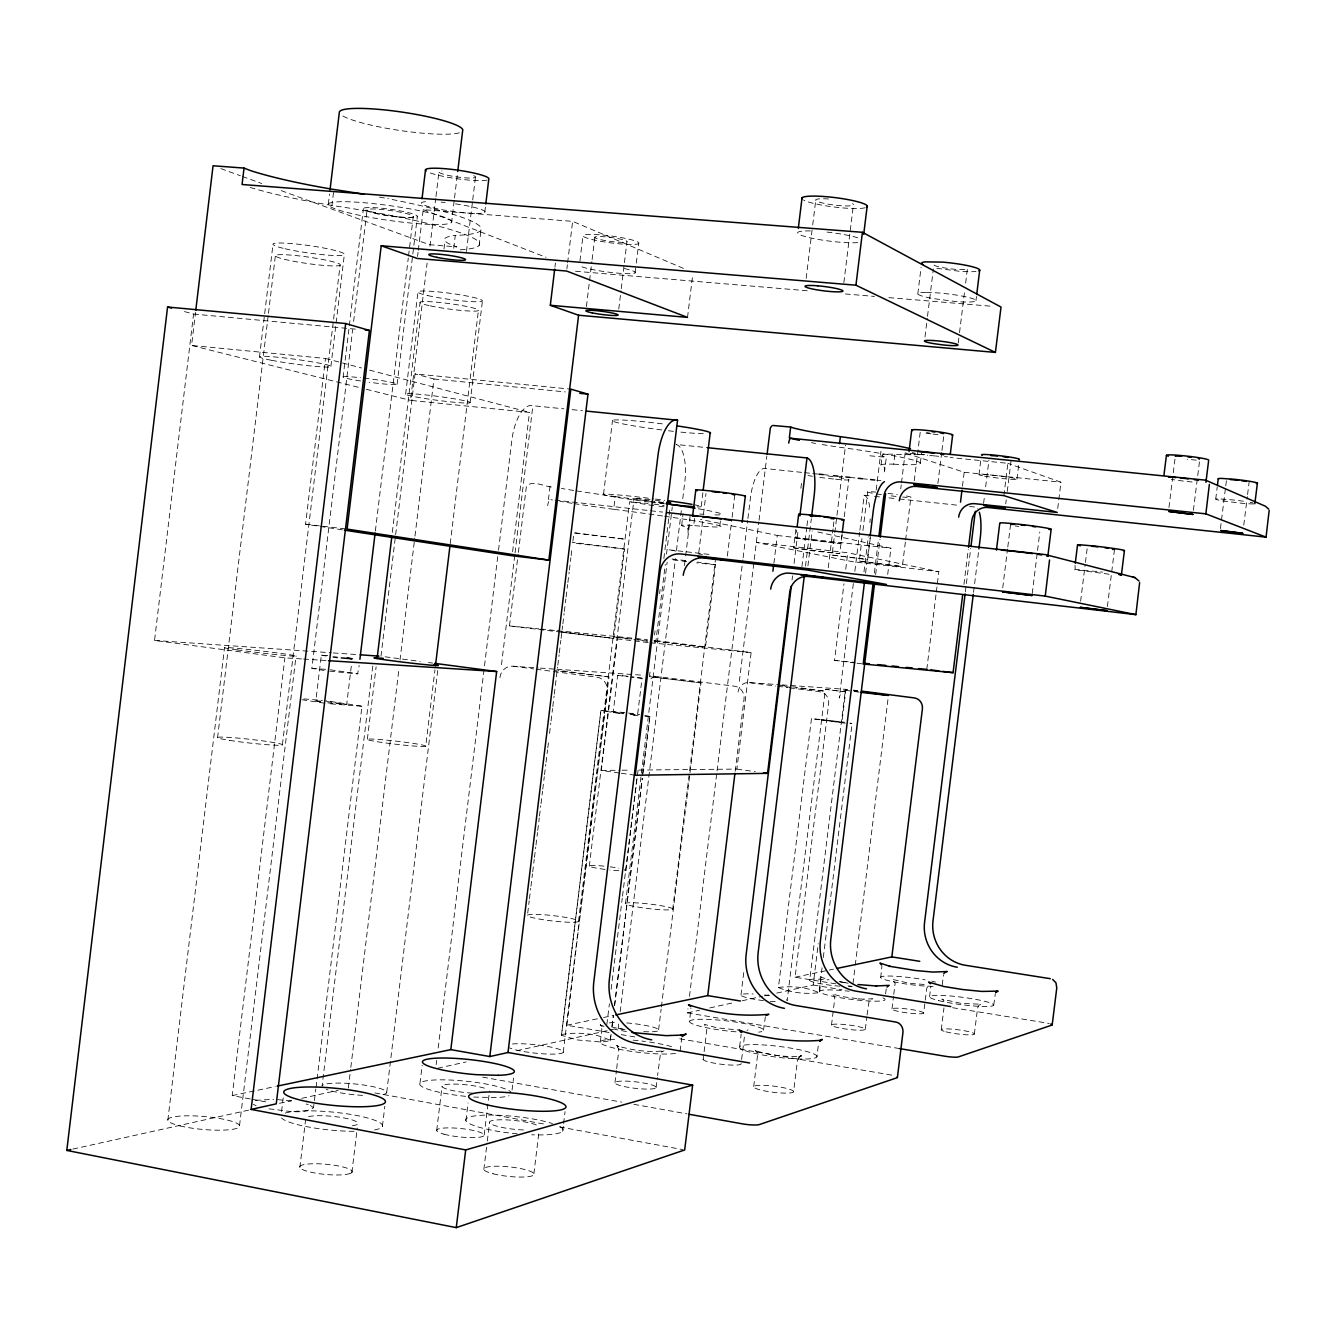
<?xml version="1.0" encoding="UTF-8"?>
<svg xmlns="http://www.w3.org/2000/svg" width="1336" height="1336" viewBox="0 0 1336 1336"><rect width="100%" height="100%" fill="white"/><g stroke="black" fill="none" stroke-linecap="round" stroke-linejoin="round"><path stroke-width="0.75" stroke-dasharray="5 3.75" d="M650.098 499.564L634.099 498.161L649.864 500.9M624.814 712.589L600.916 710.485L561.487 1035.283L577.286 1039.959L601.651 1042.063L610.201 1040.777L611.103 1034.415M301.485 658.915L284.885 657.846L154.542 640.428L193.57 314.043L181.562 310.804M358.298 387.273L191.566 345.456L195.524 312.424M167.835 1120.236L224.515 647.71M259.468 357.079L272.961 244.555M217.568 737.756L268.219 315.413M268.469 313.342L275.416 255.376M328.305 204.208L329.541 193.97M460.285 249.799A155.427 17.385 8.2 0 0 331.963 205.46L333.883 189.495M250.249 1098.96L232.247 1095.587L284.885 657.846M342.383 529.841L305.577 524.213L325.516 358.466L191.566 345.456M282.43 744.586L333.365 321.058M333.616 318.987L340.079 265.279A32.899 3.256 8.1 0 0 295.373 255.51A32.899 3.256 8.1 0 0 287.925 260.102A32.899 3.256 8.1 0 0 340.079 265.279M239.545 1125.58L296.041 655.959M330.894 366.331L344.404 254.074M360.603 380.994A27.238 1.737 7.6 0 1 343.135 377.036L349.08 327.704M349.314 325.65L363.409 208.633M324.064 670.438L311.873 668.367L352.637 329.691M353.623 321.425L367.049 209.902M320.657 701.918L315.814 700.899L321.325 655.174L328.639 655.675M281.562 1111.502L283.265 1097.374M327.721 702.903L346.692 704.423L351.468 664.76M329.758 671.173L357.614 673.878L359.167 665.478M375.366 531.06L408.282 258.065M408.532 255.994L413.275 216.699A23.38 2.755 8.1 0 0 379.791 209.318A23.38 2.755 8.1 0 0 377.453 213.827A23.38 2.755 8.1 0 0 413.275 216.699M299.849 1167.53L305.694 1119.034M397.109 384.284L417.35 216.516A27.271 3.223 8.1 0 0 378.155 207.915A27.271 3.223 8.1 0 0 375.65 213.209A27.271 3.223 8.1 0 0 417.35 216.516M269.02 1108.93C282.948 1109.815 301.936 1115.543 313.526 1107.694L315.78 1089.074M316.114 1087.27L316.782 1080.791M317.116 1078.987L361.972 706.109L325.583 700.749M417.567 256.445L418.068 252.37M418.302 250.333L423.211 209.635L572.643 221.359L685.368 269.204M372.777 666.096L322.093 1086.118A32.448 5.394 5.6 0 1 363.008 1084.915L370.707 1086.201A32.448 5.394 5.6 0 1 382.38 1094.718M405.61 394.237L417.934 292.15M367.367 739.209L376.117 666.814M392.333 532.329L420.038 302.688M512.606 551.668L529.49 412.406L410.536 400.366L427.102 263.092M429.975 246.208L435.703 198.63M435.954 196.559L438.959 171.726M380.977 656.26L395.406 536.721M395.656 534.65L415.045 373.896L568.769 388.943M444.003 249.047L444.988 240.814M451.585 222.327A62.341 7.365 8.1 0 0 363.008 202.638A62.341 7.365 8.1 0 0 355.443 214.428A62.341 7.365 8.1 0 0 451.585 222.327L454.273 199.982M454.524 197.945L457.463 173.563M348.329 1088.038L350.583 1069.435M350.834 1067.364L399.013 668.401M399.998 660.134L414.728 538.174M414.978 536.103L433.95 379.006L415.045 373.896M453.739 248.262L455.292 235.42A155.444 18.153 8.3 0 0 387.757 198.63M351.902 1172.423L357.263 1128.085M466.464 251.502L472.46 201.97M472.71 199.916L475.449 177.204M479.14 245.356L480.96 230.326M484.801 212.207L485.552 206.028M425.733 746.273A29.559 1.553 6.6 0 0 384.484 739.944A29.559 1.553 6.6 0 0 379.357 742.048A29.559 1.553 6.6 0 0 425.733 746.273L434.968 669.77M450.232 543.668L478.472 310.052M382.413 1126.332L384.851 1106.208M386.705 1092.414L437.824 669.637M470.122 402.553L482.446 300.7M419.988 1083.262L422.176 1065.226M436.187 1064.558L436.688 1060.417M438.191 1048.025L498.261 552.236M498.512 550.181L511.788 440.696A39.228 16.5 -84.5 0 1 532.88 405.726L563.875 408.833M436.705 1130.406L442.049 1086.285M501.484 664.693L514.794 554.891M515.045 552.82L532.88 405.726M648.144 642.583L509.467 625.933L518.134 554.423M518.385 552.386L526.317 487.005C531.594 478.438 545.923 487.857 554.022 487.055M554.958 267.066L555.442 263.042M566.865 268.97L567.366 264.829M567.616 262.758L572.643 221.359M465.947 1120.587L468.068 1103.002M550.031 486.187L548.461 499.18L550.265 499.781A6.53 2.522 -83.9 0 0 547.66 505.659M579.941 260.887L583.03 235.37M484.183 1135.049L489.527 1091.011M586.42 306.529L591.865 261.622M592.115 259.568L594.837 237.107M483.849 1169.501L487.055 1143.048M487.306 1141.011L489.527 1122.691M527.703 913.189L529.206 900.781M529.457 898.727L530.709 888.39M530.96 886.319L532.463 873.911M532.713 871.857L534.233 859.449M534.484 857.378L535.736 847.057M535.986 844.987L537.49 832.578M537.74 830.508L539.243 818.116M539.494 816.045L540.763 805.708M541.013 803.654L542.516 791.246M542.767 789.175L544.27 776.784M544.52 774.713L545.773 764.376M546.023 762.305L547.543 749.913M547.793 747.843L548.545 741.647M549.547 733.38L550.799 723.043M551.05 720.972L552.553 708.581M552.803 706.51L554.073 696.173M554.323 694.102L557.58 667.232M557.83 665.178L559.083 654.84M559.333 652.77L560.853 640.361M561.103 638.307L562.606 625.899M562.857 623.828L564.109 613.491M564.36 611.437L565.863 599.029M566.113 596.958L567.633 584.567M567.884 582.496L569.136 572.159M569.386 570.088L570.889 557.696M571.14 555.626L571.891 549.43M572.894 541.163L573.912 532.897L625.048 539.21L574.43 532.797M512.072 1090.026L513.542 1078.002M618.768 309.084L620.99 290.747M621.24 288.71L626.951 241.833A16.316 1.971 7.6 0 0 604.69 236.806A16.316 1.971 7.6 0 0 601.083 239.745A16.316 1.971 7.6 0 0 626.951 241.833M603.538 494.17L612.523 420.255M635.118 272.895L636.07 265.079M636.303 263.125L638.675 243.569A28.29 3.423 7.6 0 0 600.215 234.852A28.29 3.423 7.6 0 0 593.769 239.912A28.29 3.423 7.6 0 0 638.675 243.569M662.539 515.963A123.346 3.841 7.1 0 0 613.658 509.283L615.211 496.575A104.943 3.975 7.1 0 1 575.432 490.746M533.882 1173.693L538.809 1133.128M561.487 1035.283L600.916 710.485L622.76 714.042M578.521 921.339L629.59 501.768L648.11 503.405M563.241 1052.334L608.949 676.884L557.897 670.305M609.099 1032.511L566.798 1025.246L607.396 691.881A13.176 12.158 -86.6 0 0 596.908 677.202L535.719 669.186M561.287 632.078L613.708 638.324L624.58 549.079L572.192 542.266M589.293 866.179L634.099 498.161M619.286 772.976L601.317 770.438L617.249 639.593M623.762 713.725L613.207 712.088L617.7 675.231L628.287 676.283M562.623 1131.308L563.391 1125.229M563.575 1123.509L565.044 1111.635M630.091 714.459L637.573 715.027L642.048 678.254L631.477 676.667M687.522 317.4L692.766 274.498M600.298 1042.214L601.868 1029.371L600.515 1024.628L602.068 1026.315L599.446 1024.445L604.072 1026.466M606.861 1024.462L609.4 1003.77M611.153 989.275L622.259 898.193M622.526 896.122L630.592 829.89M630.842 827.819L636.905 778.136M625.849 870.454L637.172 777.502M637.422 775.431L638.19 769.235M649.53 676.266L650.031 672.142M654.556 634.951L655.058 630.826M659.6 593.635L660.101 589.51M663.875 558.515L670.171 506.878M654.356 641.948L655.792 642.065L665.278 564.36M666.514 554.139L672.259 507.112M625.532 903.487L667.148 562.205M610.201 1040.777L610.97 1034.498M611.971 1026.332L613.241 1015.911M614.493 1005.674L642.198 778.47M649.88 716.514L642.449 776.433L649.88 716.514L644.804 715.311M612.105 1026.165L613.374 1015.844M614.627 1005.524L642.332 778.437M610.051 1030.039L618.167 1028.236L618.668 1024.111M620.188 1011.703L675.448 558.665M676.467 550.399L681.51 509.016M682.763 498.679L684.784 482.129A34.886 13.076 -84.1 0 0 676.333 444.487L707.445 447.694M681.644 525.499L683.08 513.809M614.977 1082.611L616.447 1070.57M616.698 1068.566L618.869 1048.843L615.311 1044.785L618.835 1046.639L617.499 1045.938C632.596 1050.313 648.828 1052.785 664.476 1050.714L661.487 1051.933L662.506 1051.198L660.468 1053.87L657.596 1075.53M690.144 515.796L688.14 531.628M684.433 565.579L685.385 557.83M685.619 555.91L690.094 519.236M688.023 533.147A5.845 2.305 -83.8 0 0 686.453 526.918L685.067 526.651A93.186 2.789 7 0 1 693.685 525.566L694.887 515.663M701.216 506.411L702.953 492.082M698.778 552.653L703.254 515.947M703.504 513.892L705.992 493.502M672.726 909.115A23.764 2.305 6.7 0 0 637.706 902.952A23.764 2.305 6.7 0 0 636.921 906.893A23.764 2.305 6.7 0 0 672.726 909.115L689.393 772.676M689.643 770.621L715.662 557.696M719.787 526.033L720.789 517.884M658.615 1029.739L661.136 1009.097M661.387 1007.027L700.999 682.896L649.563 676.6M654.69 641.18L705.458 647.309L715.545 564.761L697.642 562.072M656.126 1087.554L657.362 1077.534M727.352 556.127L731.827 519.387M732.078 517.349L734.833 494.905M680.124 1050.981L681.694 1038.172M899.395 1048.56L687.455 1012.888L687.957 1008.747M689.476 996.339L716.797 772.96M717.048 770.889L742.849 559.901M743.117 557.83L747.659 520.606M747.909 518.535L750.448 497.86A32.214 11.156 -83.9 0 1 765.394 468.552L802.535 472.443M736.053 1031.826A37.258 4.977 6.8 0 1 689.526 1021.506L690.962 1007.945M739.359 681.327L754.022 561.521M754.272 559.45L758.798 521.908M759.065 520.205L766.847 456.044M735.201 771.273L744.018 699.246A11.707 10.989 -86.7 0 0 734.533 686.186L650.599 675.765M638.858 770.054L736.871 769.085L751.133 652.603L656.961 640.729M703.154 1059.582L703.888 1053.62M704.122 1051.632L706.794 1029.789L704.423 1024.328L716.831 1027.802L740.411 1030.256M806.159 278.372L812.455 227.02M812.705 224.966L815.728 200.316M773.878 563.291L777.285 535.469L700.448 519.337M842.014 535.185L839.743 553.622L814.576 551.1L793.584 547.827L795.855 529.357M800.882 488.325L801.633 482.162M842.148 533.665L840.928 543.568L838.59 543.635L795.755 538.107L796.724 530.192M740.996 994.953L744.018 970.187M792.048 580.008L792.549 575.866M794.068 563.458L798.126 530.359M739.626 1046.656L741.163 1034.198M801.934 566.698L806.71 527.787M806.961 525.749L807.963 517.55M741.614 1059.481L744.787 1033.73M805.508 566.197L811.336 518.719M807.913 565.88L812.221 530.776M843.868 282.564L853.453 204.408M753.704 1086.552L757.529 1055.373L757.061 1052.15L757.312 1052.952L755.324 1050.463L757.161 1051.499L755.859 1050.797C770.505 1055.24 786.269 1057.578 801.55 1055.941L800.03 1056.325M763.507 1030.19L765.361 1016.779M828.253 567.817L833.029 528.889M833.28 526.835L834.031 520.689M822.074 967.732L818.985 992.681C805.992 994.385 790.461 992.832 778.42 987.521L811.47 718.568L844.569 722.225M870.421 536.938L867.665 559.383L865.795 559.4L832.061 555.091L834.566 534.684M834.816 532.646L845.588 444.938M844.269 516.748L848.811 479.875M841.897 722.358L821.623 719.837L841.897 722.358L845.655 691.864L825.364 689.359L787.154 1000.614A23.246 2.856 6.9 0 0 786.453 999.779M835.785 983.83L795.087 977.234L828.654 703.805A10.805 10.237 -86.9 0 0 819.82 691.747L789.609 687.84M855.007 662.973L834.549 660.401L843.951 583.799M845.738 569.303L847.775 552.753L759.75 542.767M853.337 583.615L839.275 698.06A9.736 9.252 -86.6 0 1 847.208 689.61M854.856 571.274L859.649 532.229M859.9 530.175L864.192 495.255L872.458 496.124M793.584 1091.813A20.157 3.073 7 0 0 764.91 1085.383A20.157 3.073 7 0 0 762.405 1090.427A20.157 3.073 7 0 0 793.584 1091.813L797.425 1060.617L799.813 1056.442M905.357 542.065L902.368 566.464L898.176 566.213L859.332 561.203L861.954 538.659M862.939 530.509L867.699 491.832M839.926 986.185A21.794 2.505 7.1 0 1 828.771 985.016L823.243 984.181A21.794 2.505 7.1 0 1 809.716 979.872L845.337 690.044L846.673 690.094M776.684 993.116L813.19 985.016L818.267 943.7M863.975 571.825L868.283 536.705M865.594 573.161L869.92 538.024M876.199 489.978L880.958 451.201M881.025 464.911L882.228 455.108M823.31 957.495L852.084 723.594L849.913 723.06M819.653 991.83L820.939 979.872L818.851 976.382L829.021 979.806M919.051 454.257A102.321 6.513 7 0 1 894.903 454.24A78.156 4.793 6.9 0 0 883.747 456.545L886.336 457.313L884.649 470.623M874.379 573.044L878.437 539.961M875.664 574.547L879.99 539.327M816.897 1056.843A39.061 5.478 7 0 0 761.203 1044.819A39.061 5.478 7 0 0 756.56 1053.787A39.061 5.478 7 0 0 816.897 1056.843L818.434 1044.351M884.549 471.892A4.91 1.653 -84.1 0 0 883.53 466.581L882.545 466.281A78.156 4.542 6.9 0 1 893.684 464.176L894.903 454.24M917.815 293.87L921.072 267.434M831.493 1025.113L834.75 998.727L834.349 995.988L832.211 993.884L841.513 996.522L858.564 998.844M887.705 574.38L890.928 548.228L814.242 531.21M900.731 488.826L901.215 484.851M901.466 482.847L905.14 452.921L927.735 455.225M924.98 336.939L927.267 318.385M927.518 316.315L933.363 268.903M905.608 540.028L910.868 497.343M914.258 480.693L920.354 431.11M852.986 983.647L855.007 967.18M855.257 965.11L888.206 697.475M920.354 463.058L921.606 452.871M865.327 1029.204L866.83 1017.03M867.081 1014.993L869.135 1000.764L872.592 998.777L863.156 999.178M937.872 483.515L941.696 452.503M941.947 450.449L943.984 433.899M958.263 342.901L959.281 334.635M959.532 332.58L964.609 291.315M965.627 283.065L967.414 268.619A16.9 2.138 6.8 0 1 951.032 268.887L942.632 267.634A16.9 2.138 6.8 0 1 935.868 263.927M880.691 977.551L881.91 966.329M885.568 993.867L886.352 988.222M926.783 669.386L936.068 594.052M936.319 592.015L938.841 571.658L847.775 552.753M975.965 300.583L976.466 296.509M891.997 1008.814L893.517 996.422M893.767 994.351L895.153 983.212L892.081 979.321L909.449 983.346L927.501 984.699M962.471 486.22L964.191 472.259L905.14 452.921M963.957 584.366L968.266 549.463M979.004 474.681L980.724 460.77M965.36 591.831L966.128 585.636M966.379 583.582L970.704 548.461M983.597 503.355L984.632 495.088M985.651 486.805L988.974 459.901M973.56 592.282L978.653 550.95M923.644 1013.172A16.032 1.937 7.3 0 0 901.165 1008.396A16.032 1.937 7.3 0 0 898.627 1011.452A16.032 1.937 7.3 0 0 923.644 1013.172L926.716 988.356L928.603 985.049M929.589 996.723L930.858 986.402M942.247 984.899L943.466 974.979M1003.87 495.623L1007.862 463.341L950.347 457.513M1005.724 503.906L1006.242 499.764M1007.26 491.481L1011.352 458.365M941.262 1029.689L943.967 1007.878M1002.735 587.823L1007.544 548.946M1007.795 546.908L1010.584 524.397M1016.93 479.19L1019.385 459.317M974.361 1034.014L977.568 1008.196L978.87 1005.223L981.309 1004.238L961.302 1003.419L941.78 999.111L943.884 1000.681L944.452 1003.904M1032.227 593.468L1037.304 552.503M1037.554 550.449L1039.825 532.012M993.733 1005.073L995.353 993.433M1057.728 508.398L1060.968 482.212L1007.862 463.341M1109.064 574.23L1075.196 569.704L1075.012 565.345M1080.624 601.233L1085.183 564.493M1085.433 562.456L1087.454 546.123M1107.41 606.561L1114.508 549.363M1168.95 507.48L1175.313 456.327M1193.399 510.335L1197.473 477.587M1197.741 475.532L1199.778 459.15M1215.727 499.063L1217.246 486.822M1220.436 528.588L1225.513 487.807M1225.763 485.77L1226.532 479.657M1243.766 525.165L1247.323 496.608M1247.573 494.57L1249.093 482.329M613.207 712.088L623.828 712.89M617.683 675.315L628.254 676.834M700.999 682.896L649.279 676.701M778.42 987.521C791.446 985.634 807.228 987.254 818.985 992.681M746.941 1030.423L748.076 1029.856M561.471 1034.532C577.102 1031.86 596.708 1033.062 610.352 1040.61M795.755 538.107L840.928 543.568M361.789 706.293L329.007 703.705M255.543 1100.33L273.646 1099.361M832.061 555.091L867.665 559.383M315.814 700.899L323.162 701.183M72.879 1149.094L249.081 1110.032M279.474 1103.302L291.615 1100.613M301.752 1098.359L338.208 1090.293M437.724 1068.232L466.114 1061.936M516.798 1050.714L608.03 1030.49M687.455 1012.888L699.613 1010.2M709.767 1007.945L734.099 1002.551M742.215 1000.747L762.489 996.255M764.526 995.804L768.567 994.919M232.247 1095.587L275.149 1086.569M566.798 1025.246L601.534 1017.932M603.571 1017.514L613.775 1015.36M795.087 977.234L827.335 970.454M829.355 970.036L833.38 969.184M352.37 1125.797L355.877 1125.062A26.353 4.676 5.5 0 0 342.35 1117.664A26.353 4.676 5.5 0 0 307.864 1116.846M311.873 668.367L326.552 669.403M509.467 625.933L538.742 628.822M1074.511 569.42L1102.601 572.092M869.87 455.793L886.336 457.313M649.747 716.547L644.937 716.38M601.317 770.438L620.088 770.254M622.175 770.221L630.509 770.137M793.584 547.827L839.743 553.622M624.58 549.079L573.378 543.017M303.856 698.912L322.427 700.415M608.949 676.884L555.292 670.639M859.198 561.053L902.368 566.464M715.545 564.761L696.624 562.857M845.655 691.864L825.364 689.359M933.046 986.419L921.255 985.801A31.062 3.457 7.3 0 1 880.741 977.15A31.062 3.457 7.3 0 1 925.213 979.872M642.048 678.254L631.477 677.218M473.712 1097.056L495.539 1097.591A46.242 7.548 6 0 0 509.116 1095.72M277.554 1099.578L293.202 1101.248M850.13 723.594L851.817 723.511M303.573 659.049L326.401 660.535M828.487 198.981L827.869 198.947A19.105 2.739 7.1 0 0 816.647 201.035L816.864 201.151A19.105 2.739 7.1 0 0 840.595 205.694L841.212 205.744A19.105 2.739 7.1 0 0 852.585 203.69M154.542 640.428L331.111 652.77M333.198 652.92L358.115 654.673M499.915 677.619A13.043 11.924 -86.3 0 1 513.291 666.246L538.258 667.983M540.328 668.117L554.908 669.136M556.978 669.269L642.282 675.198M738.056 691.965A10.721 10.07 -86.5 0 1 749.329 682.629L780.04 684.75M782.078 684.9L847.575 689.443M858.146 998.827L863.908 999.228M779.806 685.502L785.935 686.069M575.532 271.258L810.067 290.998M845.354 293.97L874.412 296.408M888.941 297.627L992.715 306.361M193.57 314.043L356.996 329.291M654.172 640.996L705.458 647.309M834.549 660.401L855.057 662.389M650.198 642.783L751.133 652.603M433.95 379.006L565.395 391.916M758.514 542.633L756.343 542.466L852.451 561.688L938.841 571.658M638.157 715.762L629.84 714.877M572.142 409.668L582.479 410.703M540.796 629.022L555.141 630.458M557.195 630.659L647.375 639.643M929.789 455.426L938.006 456.261M964.191 472.259L1060.968 482.212M663.441 502.47L654.657 501.501M845.254 723.193L811.67 718.684M804.589 472.66L810.785 473.311M812.839 473.529L819.035 474.18M823.16 474.614L831.409 475.466M837.605 476.117L845.855 476.985M849.98 477.42L856.176 478.071M862.371 478.722L868.55 479.357M876.8 480.225L880.925 480.659M663.942 506.778L655.508 505.86M874.529 496.357L880.725 497.009M888.991 497.894L897.258 498.779M899.328 498.996L959.265 505.392M969.602 506.494L975.814 507.146A29.592 8.267 -83.6 0 1 977.752 508.749M561.103 631.761L613.708 638.324M326.819 701.534L346.692 704.423M555.075 500.148L662.656 512.089M672.041 558.999L689.209 561.003M777.285 535.469L890.928 548.228M853.253 690.745L858.046 691.28M330.343 669.804L358.165 673.761M698.644 553.989L702.402 554.423M792.615 686.804L825.13 691.196L795.755 688.023M305.577 524.213L347.093 529.089M647.559 641.196L613.14 636.855L631.811 638.909M653.989 640.361L655.508 640.562M653.705 505.659L629.59 501.768M857.061 663.224L863.19 663.992M637.389 639.593L647.593 640.879M686.671 561.654L670.438 559.483M853.671 690.111L857.712 690.629M749.329 682.629L775.515 686.019M777.519 686.27L787.589 687.572M513.291 666.246L533.682 668.918M628.621 713.04L639.727 714.543M854.155 691.48L859.148 692.148M385.102 656.811L420.222 661.437M428.489 662.539L432.613 663.073M324.147 703.12L302.07 699.73M654.941 500.165L663.758 501.417M653.755 504.123L664.092 505.559M790.177 687.288L781.81 686.086M736.871 769.085L755.274 771.657M708.882 554.39L668.668 549.781L675.882 551.05M630.091 713.674L637.573 715.027M621.273 773.26L635.251 775.247M326.184 656.043L321.325 655.174M850.03 690.896L845.471 690.161M654.323 641.781L655.792 642.065M625.098 1029.689L621.607 1029.138A26.136 3.59 6.6 0 1 611.32 1026.749M840.194 982.01L845.972 982.929M848.059 985.834L852.168 986.486M813.19 985.016L841.897 989.692M952.585 1007.711L1044.835 1022.708A9.937 1.186 7.6 0 1 1049.261 1023.593M936.82 268.319L958.747 271.191A29.292 3.707 6.8 0 0 976.048 271.475M626.417 1031.576L615.195 1029.421M618.167 1028.236L624.33 1029.304M679.757 1038.807L889.192 1074.695A11.857 1.703 7.3 0 1 891.964 1075.229M621.29 1034.615L635.502 1037.07M482.68 1077.133L621.607 1102.117M633.865 1104.321L686.988 1113.89M374.998 1092.948L545.222 1124.277M559.584 1126.933L682.629 1149.578M252.254 1099.344L268.252 1102.35M550.933 499.681L552.453 499.998M366.331 389.294L410.536 400.366M325.516 358.466L361.505 367.984M369.504 370.105L529.49 412.406M306.111 1103.987L308.249 1104.605M220.857 168.603L240.346 175.717M242.284 176.435L261.772 183.533M281.261 190.647L429.324 244.655L456.862 246.926L451.518 245.022A115.28 13.043 7.7 0 1 455.292 235.42M423.211 209.635L546.09 257.314M310.42 1105.54L313.526 1107.694M253.372 1104.371L256.061 1105.657M882.912 997.892A33.033 3.908 7.1 0 1 861.269 1000.43A33.033 3.908 7.1 0 1 820.087 992.281A33.033 3.908 7.1 0 1 849.212 991.228M931.843 981.208A31.062 3.457 7.3 0 1 935.534 982.11M775.214 1001.649A23.246 2.856 6.9 0 1 769.569 1001.248M763.524 1000.614A23.246 2.856 6.9 0 1 741.614 995.788A23.246 2.856 6.9 0 1 753.07 993.951M764.593 994.986A23.246 2.856 6.9 0 1 770.505 995.804M851.399 986.185A21.794 2.505 7.1 0 1 848.694 986.436M809.716 979.872A21.794 2.505 7.1 0 1 828.019 979.906M839.075 981.409A21.794 2.505 7.1 0 1 842.431 982.01M843.985 982.327A21.794 2.505 7.1 0 1 848.059 983.279M864.192 495.255A29.225 9.185 -83.7 0 1 870.02 510.051M870.17 518.869A29.225 9.185 -83.7 0 1 869.936 522.61M1196.271 460.135A21.276 1.536 6.5 0 1 1187.12 459.233M947.508 456.795A20.641 1.319 6.9 0 1 944.385 456.695M938.69 456.294A20.641 1.319 6.9 0 1 935.4 455.977M924.863 454.724A20.641 1.319 6.9 0 1 921.489 454.24M915.561 453.271A20.641 1.319 6.9 0 1 912.171 452.603M938.022 434.618A20.641 1.47 6.9 0 1 932.778 434.05M931.008 433.833A20.641 1.47 6.9 0 1 922.525 432.63M929.455 433.014A11.907 0.852 6.9 0 1 926.583 432.58M1192.079 481.979A21.259 1.369 6.6 0 1 1171.371 479.373M906.426 496.007A21.894 1.069 7 0 1 902.702 497.059M896.089 496.424A21.894 1.069 7 0 1 888.657 495.572M881.326 494.604A21.894 1.069 7 0 1 876.399 493.869M872.325 493.184A21.894 1.069 7 0 1 875.748 492.082M888.022 493.351A21.894 1.069 7 0 1 897.375 494.57M1253.769 503.889A19.739 1.169 6.6 0 1 1238.973 502.971L1224.361 501.1A19.739 1.169 6.6 0 1 1218.983 498.862L1231.525 499.798A19.739 1.169 6.6 0 1 1246.321 501.668M1250.145 502.319A19.739 1.169 6.6 0 1 1252.968 502.904M848.627 479.524A23.363 1.219 7 0 1 835.301 479.19M833.447 479.006A23.363 1.219 7 0 1 817.699 477.069M812.371 476.267A23.363 1.219 7 0 1 807.946 475.499M827.969 475.967A23.363 1.219 7 0 1 833.898 476.768M839.275 477.587A23.363 1.219 7 0 1 843.717 478.338M893.684 464.176A102.321 6.162 7 0 0 915.461 460.736A102.321 6.162 7 0 0 839.108 447.176A86.038 5.511 7 0 1 819.903 444.17M815.561 443.418A86.038 5.511 7 0 1 811.403 442.684M675.515 1053.403A40.197 5.778 6.6 0 1 613.708 1048.025A40.197 5.778 6.6 0 1 617.516 1039.324M633.13 1040.159A40.197 5.778 6.6 0 1 645.472 1041.512M649.53 1042.08A40.197 5.778 6.6 0 1 672.643 1046.956M689.526 1021.506A37.258 4.977 6.8 0 1 735.952 1022.14A37.258 4.977 6.8 0 1 758.664 1032.143M512.49 1043.984A28.306 4.192 6.3 0 1 555.525 1048.192A28.306 4.192 6.3 0 1 550.883 1054.121A28.306 4.192 6.3 0 1 509.467 1047.858M643.718 1031.659A26.136 3.59 6.6 0 0 658.731 1030.073A26.136 3.59 6.6 0 0 643.768 1025.113L637.355 1024.094A26.136 3.59 6.6 0 0 624.079 1022.741M609.366 1022.908A26.136 3.59 6.6 0 1 618.084 1022.491M650.949 678.738A11.607 10.788 -86.4 0 1 658.932 676.35M741.129 1063.456A19.222 2.806 6.8 0 1 719.119 1063.957A19.222 2.806 6.8 0 1 704.79 1058.329M1018.767 526.451A25.902 1.136 6.9 0 1 1015.16 525.95M664.543 516.247A123.346 3.841 7.1 0 1 693.685 525.566M613.658 509.283A104.926 3.524 7.1 0 1 573.862 503.572M572.075 503.288A104.926 3.524 7.1 0 1 559.867 501.301M698.361 508.782A123.363 4.342 7.2 0 1 713.741 514.861M704.072 514.343A123.363 4.342 7.2 0 1 699.78 514.043M615.211 496.575A123.363 4.342 7.2 0 1 664.075 503.338M573.628 490.462A104.943 3.975 7.1 0 1 561.421 488.425M527.453 915.26A25.751 2.689 6.5 0 1 565.328 917.348A25.751 2.689 6.5 0 1 568.067 922.207A25.751 2.689 6.5 0 1 527.87 916.012M693.768 504.691A49.549 1.837 7.1 0 1 697.325 506.862M664.576 503.822A49.549 1.837 7.1 0 1 651.133 502.186M649.329 501.969A49.549 1.837 7.1 0 1 603.221 494.27A49.549 1.837 7.1 0 1 653.671 498.829M655.542 499.063A49.549 1.837 7.1 0 1 664.744 500.265M703.304 433.716A49.566 3.056 7.2 0 1 679.439 431.962M673.411 431.328A49.566 3.056 7.2 0 1 667.198 430.61M661.788 429.941A49.566 3.056 7.2 0 1 612.172 420.506A49.566 3.056 7.2 0 1 664.677 424.163M624.613 869.485A18.537 1.586 6.7 0 1 624.58 870.721M618.735 870.705A18.537 1.586 6.7 0 1 609.867 869.987M605.024 869.419A18.537 1.586 6.7 0 1 589.159 865.978A18.537 1.586 6.7 0 1 605.342 866.279M610.135 866.83A18.537 1.586 6.7 0 1 618.869 868.166M459.367 132.815A62.374 9.235 8.4 0 1 399.781 130.46A62.374 9.235 8.4 0 1 341.983 115.447M362.607 1095.353A32.448 5.394 5.6 0 1 345.707 1093.716L337.874 1092.397A32.448 5.394 5.6 0 1 326.134 1089.241M559.951 1126.649A48.964 8.5 6.1 0 1 531.678 1134.782M517.266 1133.83A48.964 8.5 6.1 0 1 469.988 1116.896A48.964 8.5 6.1 0 1 552.403 1123.559M523.462 1129.955A25.267 4.392 6.1 0 1 491.063 1124.027A25.267 4.392 6.1 0 1 505.609 1119.852A25.267 4.392 6.1 0 1 538.041 1125.764M472.376 1093.115A23.864 3.891 6 0 1 443.652 1087.821A23.864 3.891 6 0 1 455.292 1084.097A23.864 3.891 6 0 1 486.07 1088.723M465.596 1096.338A46.242 7.548 6 0 1 419.805 1084.515A46.242 7.548 6 0 1 460.118 1080.657A46.242 7.548 6 0 1 510.936 1091.996M285.286 1113.072A51.052 9.051 5.5 0 1 356.194 1115.393A51.052 9.051 5.5 0 1 374.03 1130.039M354.057 1131.325A51.052 9.051 5.5 0 1 281.579 1117.965M857.679 242.618A32.999 4.342 7.1 0 1 806.86 237.006A32.999 4.342 7.1 0 1 813.123 231.011M827.067 232.097A32.999 4.342 7.1 0 1 858.447 238.059M487.039 180.076A32.031 4.292 8.1 0 1 459.033 179.007A32.031 4.292 8.1 0 1 428.772 172.377M455.526 203.84A32.031 3.941 8 0 1 483.966 212.741A32.031 3.941 8 0 1 440.362 209.368A32.031 3.941 8 0 1 426.785 201.619M441.147 202.137A32.031 3.941 8 0 1 445.139 202.521M865.21 207.748A32.999 4.726 7.1 0 1 834.115 207.013A32.999 4.726 7.1 0 1 803.621 200.066M624.346 268.553A28.29 3.14 7.6 0 1 621.574 273.429A28.29 3.14 7.6 0 1 579.59 265.647M364.127 378.121A27.238 1.737 7.6 0 1 397.026 384.033A27.238 1.737 7.6 0 1 369.154 382.246M343.135 377.036A27.238 1.737 7.6 0 1 360.72 377.737M473.729 175.684A18.47 2.472 8.1 0 1 455.86 176.769A18.47 2.472 8.1 0 1 442.032 170.924M331.963 205.46A134.635 16.55 8.3 0 1 248.396 186.873M379.507 197.077A155.444 18.153 8.3 0 1 385.703 198.246M801.233 1055.624L798.661 1057.11L801.233 1055.624M350.032 1173.542L346.508 1174.377A26.336 5.077 5.3 0 1 302.487 1169.551A26.336 5.077 5.3 0 1 325.199 1164.19A26.336 5.077 5.3 0 1 350.032 1173.542M655.191 1088.289L652.903 1088.807A20.741 3.24 6.6 0 1 618.15 1084.899A20.741 3.24 6.6 0 1 632.897 1081.559A20.741 3.24 6.6 0 1 655.191 1088.289M864.86 1029.722L863.273 1030.073A17.051 2.204 7.2 0 1 834.8 1026.8A17.051 2.204 7.2 0 1 845.07 1024.578A17.051 2.204 7.2 0 1 864.86 1029.722M925.798 292.334L921.222 292.551A29.292 3.407 6.8 0 0 933.096 298.579L955.023 301.452A29.292 3.407 6.8 0 0 974.779 299.531A29.292 3.407 6.8 0 0 938.557 292.935L925.798 292.334M938.74 1000.631A32.348 3.741 7.4 0 0 992.548 1005.891A32.348 3.741 7.4 0 0 953.687 996.272A32.348 3.741 7.4 0 0 938.74 1000.631M945.971 1031.826A16.683 2.104 7.4 0 0 973.76 1034.482A16.683 2.104 7.4 0 0 953.72 1029.288A16.683 2.104 7.4 0 0 945.971 1031.826M984.582 476.134A19.088 1.119 6.8 0 0 1016.278 479.407A19.088 1.119 6.8 0 0 993.032 475.249A19.088 1.119 6.8 0 0 984.582 476.134M229.742 740.394A32.815 1.87 6.4 0 0 282.28 745.07A32.815 1.87 6.4 0 0 238.059 738.107A32.815 1.87 6.4 0 0 229.742 740.394M430.292 305.877A29.609 2.705 7.7 0 0 478.121 310.72A29.609 2.705 7.7 0 0 439.277 302.437A29.609 2.705 7.7 0 0 430.292 305.877M180.026 1125.897A36.039 6.496 5 0 0 238.944 1127.233A36.039 6.496 5 0 0 192.167 1115.844A36.039 6.496 5 0 0 180.026 1125.897M237.157 649.897A36.105 1.002 6.7 0 0 295.59 656.16A36.105 1.002 6.7 0 0 248.162 649.463A36.105 1.002 6.7 0 0 237.157 649.897M493.034 1173.759A25.267 4.776 6 0 0 533.699 1174.928A25.267 4.776 6 0 0 499.915 1166.245A25.267 4.776 6 0 0 493.034 1173.759M444.036 1134.197A23.864 4.242 5.9 0 0 483.498 1136.084A23.864 4.242 5.9 0 0 453.789 1128.002A23.864 4.242 5.9 0 0 444.036 1134.197M415.596 396.909A32.548 1.987 7.5 0 0 469.22 402.954A32.548 1.987 7.5 0 0 428.756 395.256A32.548 1.987 7.5 0 0 415.596 396.909M271.642 360.319A36.155 2.388 7.7 0 0 330.326 366.882A36.155 2.388 7.7 0 0 283.483 357.831A36.155 2.388 7.7 0 0 271.642 360.319M427.821 295.607A32.565 3.073 7.8 0 0 481.511 301.368A32.565 3.073 7.8 0 0 441.197 292.2A32.565 3.073 7.8 0 0 427.821 295.607M285.036 248.746A36.189 3.707 8.1 0 0 343.786 254.959A36.189 3.707 8.1 0 0 297.143 244.104A36.189 3.707 8.1 0 0 285.036 248.746"/><path stroke-width="1.5" d="M1209.364 484.4L1205.857 513.842L1266.044 537.139L1269.167 510.469M1049.545 559.984L1045.253 596.106L1135.901 614.644L1139.625 582.646M277.187 1086.135L450.816 1049.628L489.811 1056.542L507.997 1052.517L692.632 1085.099L684.683 1149.962L456.261 1227.634L66.8 1150.43L167.568 307.029L345.673 323.529L369.404 330.443L276.251 1103.853L251.118 1109.414L345.673 323.529M195.774 310.353L213.059 165.764L244.037 168.085L250.35 170.54A134.652 17.284 8.3 0 0 333.883 189.495A155.444 18.153 8.3 0 1 363.793 194.271M244.037 168.085L242.066 184.502L862.421 232.297L1001.015 307.063L995.42 352.42L578.605 315.229L550.315 305.276L554.707 269.07M330.025 189.879L339.377 112.04A62.374 9.235 8.4 0 1 404.424 112.458A62.374 9.235 8.4 0 1 462.623 130.911L457.714 171.542M995.42 352.42L855.942 285.203L381.211 245.757L347.093 529.089L548.879 560.101L578.605 315.229M359.902 659.283L375.115 533.131M422.026 198.713L425.533 169.722M377.103 658.531L391.832 536.471M485.803 203.957L488.792 179.208A32.031 4.292 8.1 0 0 455.342 169.822A32.031 4.292 8.1 0 0 426.101 170.924M435.469 665.645L449.981 545.739M450.816 1049.628L496.658 671.524L434.684 663.357M456.261 1227.634L465.696 1149.929L692.632 1085.099M489.811 1056.542L570.839 389.143L587.99 394.137L507.997 1052.517M586.604 411.121L677.536 420.239L609.4 979.021A53.457 49.415 81.7 0 0 651.751 1039.859M695.772 490.212L692.582 516.314A25.1 0.835 7.1 0 1 697.926 516.347M703.204 490.028L710.218 432.68M742.131 522.293L745.321 496.157M767.115 453.99L770.354 427.921L771.757 425.95M798.31 228.289L802.051 197.761M615.829 1014.926L707.746 995.604L734.95 773.327M772.893 571.223L773.627 565.278M772.859 425.466L790.678 427.052L789.359 437.757L790.561 438.325A5.394 1.67 -84.2 0 0 788.708 443.101M797.208 526.234L798.661 514.36M1045.253 596.106L680.859 553.972A19.923 18.52 -81.6 0 0 660.084 571.574L635.251 775.247L767.549 773.36L789.76 592.132A17.719 16.733 -81.1 0 1 808.497 576.501L1135.901 614.644M791.279 586.22L746.156 954.422A47.461 44.539 80.3 0 0 784.432 1008.329M799.897 515.88L806.994 457.964L707.445 447.694M804.239 576.517L758.18 952.251A46.944 44.088 80.2 0 0 796.072 1005.557L895.688 1022.023C900.898 1022.808 903.737 1028.369 902.852 1033.262L897.408 1077.434M811.587 516.648L814.108 496.007A35.421 11.807 -83.9 0 0 806.994 457.964M855.942 285.203L862.421 232.297M863.707 234.368L867.198 205.894M839.526 443.669L840.394 436.672A86.038 5.812 7 0 1 793.3 427.938L790.678 427.052M842.381 531.678L843.851 519.804M864.576 581.427L820.387 941.062A44.222 41.817 79.3 0 0 856.376 991.228L950.781 1006.576M870.17 535.953L873.226 511.154A32.648 10.053 -83.8 0 1 884.449 481.678M873.109 583.381L863.19 663.992L953.069 672.676L962.688 594.637M878.954 535.836L883.781 496.558A16.383 15.564 -74.3 0 1 901.249 481.962L1205.857 513.842M874.646 582.83L830.825 939.191A43.771 41.433 79.2 0 0 866.496 988.824M880.24 537.256L885.601 493.735M909.048 451.568L911.703 430.092M950.247 454.474L952.652 434.935M837.421 968.333L891.847 956.893L922.408 708.848A9.803 9.385 -87 0 0 914.292 697.91L861.753 691.146M976.716 294.471L979.722 270.039M960.5 502.152L961.97 490.195M968.517 547.409L971.806 520.706A14.88 14.262 -72.9 0 1 987.805 507.496L1266.044 537.139M965.11 593.902L924.579 922.308A39.663 37.926 77.4 0 0 957.294 967.231M970.971 546.391L975.297 511.287M973.293 594.336L933.012 920.805A39.295 37.608 77.2 0 0 965.444 965.293L1050.296 978.687M978.904 548.896L980.19 538.558A29.592 8.267 -83.6 0 0 979.321 512.239M996.439 550.115L999.779 523.111A25.902 1.136 6.9 0 1 1030.323 525.616A25.902 1.136 6.9 0 1 1048.91 529.423M1047.825 556.26L1051.165 529.206M1075.263 563.291L1077.534 544.921M1052.2 1024.829L1056.776 987.922L1055.958 982.812L1052.634 979.422M1120.386 575.165L1121.388 575.081L1124.428 550.566M1163.923 475.382L1166.428 455.309M1205.924 482.313L1208.679 460.185A21.276 1.536 6.5 0 0 1183.278 455.726A21.276 1.536 6.5 0 0 1168.382 456.194M1217.497 484.784L1218.265 478.672M1254.838 503.705L1257.376 483.315M682.111 1036.536L686.186 1033.997L680.659 1035.45L682.128 1035.066L666.213 1035.65L631.945 1032.511M943.8 973.71L944.836 972.491M734.7 495.038L732.212 494.27M766.146 1015.41L768.818 1014.308C740.962 1016.83 715.077 1013.59 688.457 1004.772L690.545 1006.442M819.669 1041.345L822.258 1039.358L820.087 1040.56L821.607 1040.193C794.619 1042.798 766.881 1038.74 740.979 1031.025L742.298 1031.726L739.058 1029.922L741.062 1032.427M887.037 987.02L889.208 985.367L875.798 985.968M996.021 992.247L998.192 991.128L981.76 991.429L962.788 989.542L944.051 986.536L928.537 982.077L930.491 983.73M1010.584 524.397L1014.542 524.397M945.955 971.84L947.207 971.522L932.879 972.074L915.41 970.504L889.275 966.229L890.127 966.412L879.94 963.039L881.56 965.06M66.8 1150.43L70.858 1149.528M1112.487 549.397L1114.508 549.363L1112.888 548.912M990.878 455.576L997.491 456.01M666.864 502.77L670.689 502.737L667.132 501.969M876.633 986.018L857.962 984.532M809.499 515.412L820.354 516.464M831.059 518.619L834.282 518.652L832.111 518.134M328.472 660.669L496.658 671.524M360.202 654.807L378.89 656.126M1230.389 479.574L1238.622 480.325M550.315 305.276L687.522 317.4L566.614 271.041L417.316 258.466L381.211 245.757M1091.629 546.24L1097.808 546.841M365.262 330.059L369.404 330.443M865.294 663.391L869.402 663.792M877.602 664.593L885.801 665.395M891.947 665.996L898.093 666.597M906.292 667.382L912.438 667.983M918.583 668.585L926.783 669.386M579.774 393.335L587.99 394.137M712.088 491.631L719.069 492.383M819.035 474.18L823.16 474.614M833.48 475.683L837.605 476.117M845.855 476.985L849.98 477.42M858.23 478.288L862.371 478.722M870.621 479.574L874.746 480.008M341.281 657.93L352.186 658.798L347.276 657.93M1021.088 524.998L1024.946 525.432M666.798 512.556L1045.42 554.607L1134.982 577.62L1139.074 581.077M548.879 560.101L512.105 555.759L344.438 530.158M333.265 656.995L337.29 657.479M863.423 691.914L888.457 695.421L860.635 692.332M930.841 669.887L938.924 670.906M942.965 671.407L953.069 672.676M823.778 516.882L829.873 517.75M722.843 492.85L726.45 493.351M1104.839 547.676L1108.078 548.127M763.457 772.793L767.549 773.36M1003.169 456.695L1008.112 457.463M1241.528 480.693L1246.388 481.478M1032.477 526.417L1035.65 526.902M891.847 956.893L919.769 961.302M810.418 516.03L812.672 516.414M707.746 995.604L740.445 1001.031M899.395 1048.56L944.652 1056.175A11.105 1.486 7.4 0 0 958.363 1056.91L1051.9 1025.096A9.937 1.186 7.6 0 0 1050.831 1024.061M749.596 1062.972L636.621 1043.449A54.141 49.95 81.8 0 1 593.819 981.826L657.896 455.977A39.88 14.963 -84.3 0 1 677.536 420.239M689.025 1114.257L742.148 1123.81A13.594 2.238 6.9 0 0 759.516 1124.511L896.873 1077.801A11.857 1.703 7.3 0 0 897.124 1076.95M251.118 1109.414L465.696 1149.929M1118.616 574.38L1121.388 575.081M1133.112 577.152L1134.982 577.62M167.568 307.029L171.559 308.098M1199.427 458.883L1199.528 458.933A12.308 0.885 6.5 0 0 1198.275 458.532M1268.716 509.15L1265.392 506.227L1205.623 480.175L790.995 438.275L791.997 438.609A86.038 5.511 7 0 0 799.379 440.329M918.667 451.568A20.641 1.319 6.9 0 1 934.231 453.271M940.811 454.257A20.641 1.319 6.9 0 1 943.617 454.741M912.588 430.576A20.641 1.47 6.9 0 1 931.559 430.944A20.641 1.47 6.9 0 1 952.084 435.252M1175.313 456.327A12.308 0.885 6.5 0 1 1181.608 456.277M1187.787 456.879A12.308 0.885 6.5 0 1 1190.944 457.279M982.177 455.225A19.088 1.252 6.8 0 1 1000.28 455.776A19.088 1.252 6.8 0 1 1018.733 459.567M931.81 431.611A11.907 0.852 6.9 0 1 934.883 432.012M940.293 432.864A11.907 0.852 6.9 0 1 943.5 433.632M1168.466 477.086A21.259 1.369 6.6 0 1 1175.93 477.57M1180.456 477.987A21.259 1.369 6.6 0 1 1188.355 478.889M1194.384 479.707A21.259 1.369 6.6 0 1 1198.359 480.342M1256.308 483.532A19.739 1.303 6.5 0 0 1252.684 481.812A19.739 1.303 6.5 0 0 1234.08 479.273L1221.522 478.405A19.739 1.303 6.5 0 0 1218.599 479.056M840.394 436.672A102.321 6.513 7 0 1 910.467 448.729M899.262 500.8A16.116 15.331 -74.1 0 1 916.463 486.438L1003.87 495.623L1057.227 512.44L974.879 503.689A15.097 14.462 -73.1 0 0 958.663 517.099M702.652 516.781A25.1 0.835 7.1 0 1 721.323 518.952M724.529 519.37A25.1 0.835 7.1 0 1 731.41 520.339M697.308 490.663A25.1 1.052 7.1 0 1 718.016 491.798A25.1 1.052 7.1 0 1 745.07 496.407M1001.365 550.148A25.902 0.902 6.9 0 1 1032.528 553.605M1037.538 554.323A25.902 0.902 6.9 0 1 1041.763 554.958M1047.023 555.96A25.902 0.902 6.9 0 1 1047.324 556.394M799.863 514.727A22.812 0.885 7 0 1 822.675 516.364A22.812 0.885 7 0 1 841.496 519.955M1123.426 550.683A23.614 0.935 6.8 0 0 1118.048 549.129A23.614 0.935 6.8 0 0 1095.47 546.173L1080.908 544.854A23.614 0.935 6.8 0 0 1080.457 545.739M666.08 503.639A123.363 4.342 7.2 0 1 695.071 508.214M683.247 575.248A19.522 18.203 -81.5 0 1 703.671 557.997L807.412 570.004L886.469 584.45L789.743 573.194A18.036 17.001 -81.2 0 0 770.705 589.109M694.386 506.711A49.549 1.837 7.1 0 1 670.588 504.49M668.334 500.75A49.549 1.837 7.1 0 1 691.948 504.357M677.452 425.95A49.566 3.056 7.2 0 1 709.884 433.432M433.749 664.526A32.515 0.835 6.8 0 1 431.879 665.245A32.515 0.835 6.8 0 1 397.894 661.52L390.012 660.485A32.515 0.835 6.8 0 1 383.248 658.364M802.017 198.83A32.999 4.726 7.1 0 1 835.05 197.611A32.999 4.726 7.1 0 1 867.014 206.946M922.809 264.461A29.292 3.707 6.8 0 1 924.996 261.889L942.364 262.106A29.292 3.707 6.8 0 1 970.771 266.348A29.292 3.707 6.8 0 1 978.837 270.891M698.361 556.661L726.851 560.202L698.361 556.661M996.99 991.295L995.771 992.114L996.907 991.462M914.041 484.701L937.354 487.657L914.041 484.701M983.68 505.325L1005.223 508.047L983.68 505.325M1168.9 511.454L1192.898 514.443L1168.9 511.454M801.132 574.847L826.984 578.054L801.132 574.847M1220.77 530.542L1242.747 533.315L1220.77 530.542M1002.585 591.881L1031.976 595.505L1002.585 591.881M1080.39 607.362L1106.909 610.652L1080.39 607.362M498.245 1075.313L476.434 1074.678A46.259 7.214 6.1 0 1 423.078 1060.784A46.259 7.214 6.1 0 1 491.18 1062.771A46.259 7.214 6.1 0 1 498.245 1075.313M933.079 340.53L929.021 340.363A16.884 1.703 6.9 0 0 933.279 343.569L941.68 344.771A16.884 1.703 6.9 0 0 957.795 344.705A16.884 1.703 6.9 0 0 936.436 340.78L933.079 340.53M817.849 285.837L817.231 285.787A19.105 2.171 7.1 0 0 806.092 287.19L806.326 287.29A19.105 2.171 7.1 0 0 830.073 291.498L830.691 291.549A19.105 2.171 7.1 0 0 841.981 290.196L841.747 290.096A19.105 2.171 7.1 0 0 817.849 285.837M486.838 1104.788A48.981 8.133 6.2 0 0 565.479 1107.911A48.981 8.133 6.2 0 0 499.714 1092.147A48.981 8.133 6.2 0 0 486.838 1104.788M306.595 1101.499A51.052 8.634 5.5 0 0 385.336 1102.183A51.052 8.634 5.5 0 0 311.873 1086.986A51.052 8.634 5.5 0 0 306.595 1101.499M592.199 312.874A16.316 1.57 7.5 0 0 618.017 315.196A16.316 1.57 7.5 0 0 595.722 310.62A16.316 1.57 7.5 0 0 592.199 312.874M436.905 257.347A18.47 1.971 7.9 0 0 465.479 259.769A18.47 1.971 7.9 0 0 439.31 254.224A18.47 1.971 7.9 0 0 436.905 257.347"/></g></svg>
